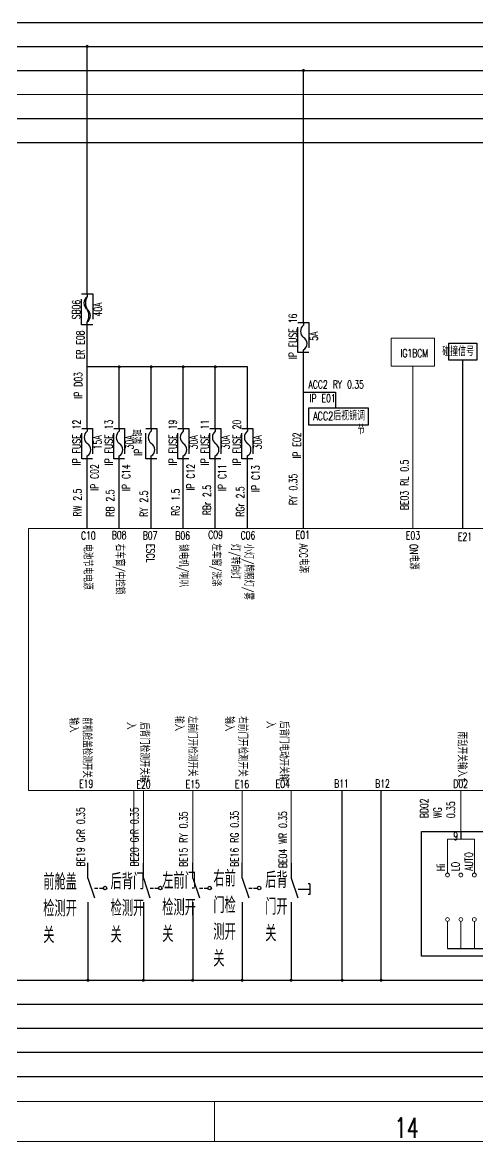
# Model space of a CAD drawing. Header units: millimetres. Extents: x 944 to 3046, y -306 to 288.
# Drawn here: x 2197.6 to 2311.3, y -305.6 to -26 of the extents above; entities that cross this region are included whole.
import ezdxf
from ezdxf.enums import TextEntityAlignment as Align

# ---------------------------------------------------------------- set-up
doc = ezdxf.new("R2010")
doc.units = ezdxf.units.MM
for name, pattern in [('CENTER', [50.8, 31.75, -6.35, 6.35, -6.35]), ('DASHED', [19.05, 12.7, -6.35]), ('DASHED2', [0.375, 0.25, -0.125]), ('HIDDEN', [9.525, 6.35, -3.175])]:
    doc.linetypes.add(name, pattern=pattern)
for name, color, linetype, lineweight in [('0Filament', 7, 'Continuous', 20), ('IG电', 30, 'Continuous', 20), ('细实线', 7, 'Continuous', 15)]:
    doc.layers.add(name, color=color, linetype=linetype, lineweight=lineweight)
for name, color, linetype in [('1CENTER', 1, 'CENTER'), ('310V高压电源', 221, 'Continuous'), ('3DASHED', 3, 'DASHED'), ('ACC电源', 20, 'Continuous'), ('other layer', 7, 'Continuous'), ('低速CAN低', 21, 'Continuous'), ('地线', 2, 'Continuous'), ('文字层', 7, 'Continuous'), ('电器件', 4, 'Continuous'), ('电池电', 10, 'Continuous')]:
    doc.layers.add(name, color=color, linetype=linetype)
doc.layers.add('低速CAN高', color=7, linetype='Continuous', true_color=0x9c6471)
doc.layers.add('背光电源', color=5, linetype='Continuous', plot=False)
doc.layers.add('高速CAN高', color=23, linetype='Continuous', plot=False)
doc.layers.add('高速CAN低', color=7, linetype='Continuous', true_color=0xffa500, plot=False)
doc.styles.add('HZ', font='txt.shx', dxfattribs={"width": 0.7, "height": 2})
doc.styles.add('HZ-3.0', font='txt.shx', dxfattribs={"width": 0.7, "height": 3.5, "bigfont": 'hztxt.shx'})
doc.styles.add('hztxt', font='txt.shx', dxfattribs={"width": 0.7, "bigfont": 'hztxt.shx'})
doc.styles.add('数字 txt 3.5', font='txt.shx', dxfattribs={"width": 0.7, "height": 2, "bigfont": '@~!hztxt.shx'})

# ---------------------------------------------------------------- blocks, each defined once
blk = doc.blocks.new('FUSE')
at = {"layer": 'other layer', "color": 1}
for p, q in [((0, 7.53), (0, 6.85)), ((0, 0), (0, 0.68))]:
    blk.add_line(p, q, dxfattribs=at)
at = {"layer": 'other layer', "color": 1, "linetype": 'HIDDEN'}
blk.add_lwpolyline([(-1.36, 7.53), (1.36, 7.53), (1.36, 0), (-1.36, 0)], close=True, dxfattribs=at)
at = {"layer": 'other layer', "color": 1}
for centre, radius, start, end in [((1.24, 5.31), 1.98, 128.8945, 231.1055), ((-0.84, 2.22), 1.75, 298.4847, 61.5153)]:
    blk.add_arc(centre, radius, start, end, dxfattribs=at)
at = {"layer": 'other layer', "linetype": 'DASHED2', "style": 'HZ', "width": 0.7}
for tag, p in [('FUSE', (-1.64, 4.03)), ('电流', (3.57, 4.06))]:
    blk.add_attdef(tag, text='', height=2, rotation=90, dxfattribs=at).set_placement(p, align=Align.CENTER)
blk = doc.blocks.new('5')
at = {"layer": '电器件', "color": 140}
for p, q in [((2395.71, -399.24), (2395.71, -391.62)), ((2395.71, -399.24), (2399.02, -409.04)), ((2399.06, -404.14), (2400.71, -404.14)), ((2401.42, -404.14), (2403.34, -404.14)), ((2395.71, -411.24), (2395.71, -426.27))]:
    blk.add_line(p, q, dxfattribs=at)
blk.add_circle((2404.22, -404.14), 0.875, dxfattribs=at)
blk = doc.blocks.new('kaiguan')
at = {"layer": '电器件', "color": 140}
for p, q in [((3453.71, -1023.38), (3453.71, -1027.19)), ((3453.71, -1027.19), (3455.36, -1032.08)), ((3458.41, -1028.62), (3457.96, -1028.62)), ((3458.41, -1028.62), (3458.41, -1031.21)), ((3455.51, -1029.91), (3458.41, -1029.91)), ((3458.41, -1031.21), (3457.96, -1031.21)), ((3453.71, -1033.19), (3453.71, -1040.7))]:
    blk.add_line(p, q, dxfattribs=at)
blk = doc.blocks.new('FUSE JCASE')
at = {"layer": 'other layer', "color": 1}
for p, q in [((0, 9.59), (0, 8.89)), ((0, 1.87), (0, 2.57))]:
    blk.add_line(p, q, dxfattribs=at)
at = {"layer": 'other layer', "color": 1, "linetype": 'HIDDEN'}
blk.add_lwpolyline([(-1.4, 9.59), (1.4, 9.59), (1.4, 1.87), (-1.4, 1.87)], close=True, dxfattribs=at)
at = {"layer": 'other layer', "color": 1}
for centre, radius, start, end in [((1.14, 7.31), 1.95, 125.769, 234.231), ((2.81, 7.31), 3.22, 150.5663, 209.4337), ((-1.13, 4.15), 1.94, 305.5187, 54.4813), ((-2.8, 4.15), 3.22, 330.5787, 29.4705)]:
    blk.add_arc(centre, radius, start, end, dxfattribs=at)
at = {"layer": 'other layer', "linetype": 'DASHED2', "style": 'HZ', "width": 0.7}
for tag, p in [('FUSE', (-1.73, 5.66)), ('10A', (3.68, 5.68))]:
    blk.add_attdef(tag, text='', height=2, rotation=90, dxfattribs=at).set_placement(p, align=Align.CENTER)

msp = doc.modelspace()

# ---------------------------------------------------------------- hatches: boundary and pattern name
at = {"layer": '0Filament', "ltscale": 0.1}
for points in [[(2213.42, -31.99, 1), (2214.22, -31.99, 1)], [(2267.43, -37.99, 1), (2268.23, -37.99, 1)], [(2221.42, -112.05, 1), (2222.22, -112.05, 1)], [(2229.42, -112.05, 1), (2230.22, -112.05, 1)], [(2237.42, -112.05, 1), (2238.22, -112.05, 1)], [(2245.42, -112.05, 1), (2246.22, -112.05, 1)], [(2213.62, -265.31, 1), (2214.42, -265.31, 1)], [(2227.45, -265.31, 1), (2228.24, -265.31, 1)], [(2239.77, -265.31, 1), (2240.57, -265.31, 1)], [(2252.13, -265.31, 1), (2252.93, -265.31, 1)], [(2264.35, -265.31, 1), (2265.14, -265.31, 1)], [(2277.1, -265.31, 1), (2277.89, -265.31, 1)], [(2286.82, -265.31, 1), (2287.61, -265.31, 1)]]:
    msp.add_hatch(color=0, dxfattribs=at).paths.add_polyline_path(points)

# ---------------------------------------------------------------- linework, layer by layer
at = {"color": 1}
for p, q in [((2213.82, -93.8), (2213.82, -31.99)), ((2213.82, -127.46), (2213.82, -101.33)), ((2221.82, -112.05), (2213.82, -112.05)), ((2221.82, -127.46), (2221.82, -112.05)), ((2229.82, -112.05), (2221.82, -112.05)), ((2229.82, -127.46), (2229.82, -112.05)), ((2237.82, -112.05), (2229.82, -112.05)), ((2237.82, -127.46), (2237.82, -112.05)), ((2245.82, -112.05), (2237.82, -112.05)), ((2245.82, -127.46), (2245.82, -112.05)), ((2253.82, -112.05), (2245.82, -112.05)), ((2253.82, -127.46), (2253.82, -112.05)), ((2213.82, -152.47), (2213.82, -134.99)), ((2221.82, -152.47), (2221.82, -134.99)), ((2229.82, -152.47), (2229.82, -134.99)), ((2237.82, -152.47), (2237.82, -134.99)), ((2245.82, -152.47), (2245.82, -134.99)), ((2253.82, -152.47), (2253.82, -134.99))]:
    msp.add_line(p, q, dxfattribs=at)
msp.add_line((2307.62, -152.47), (2307.62, -110.42))
at = {"color": 2}
for p, q in [((2214.02, -253.33), (2214.02, -265.31)), ((2227.85, -253.33), (2227.85, -265.31)), ((2240.17, -253.33), (2240.17, -265.31)), ((2252.53, -253.33), (2252.53, -265.31)), ((2264.75, -253.33), (2264.75, -265.31))]:
    msp.add_line(p, q, dxfattribs=at)
msp.add_lwpolyline([(2304.11, -106.16), (2311.13, -106.16), (2311.13, -110.42), (2304.11, -110.42)], close=True)
at = {"layer": '0Filament', "color": 2}
msp.add_line((953.61, -295.62), (3035.61, -295.62), dxfattribs=at)
at = {"layer": '0Filament'}
for p, q in [((2245.61, -295.62), (2245.61, -305.62)), ((2245.61, -305.62), (2245.61, -295.62))]:
    msp.add_line(p, q, dxfattribs=at)
at = {"layer": '0Filament', "color": 7}
msp.add_line((3045.61, -305.62), (943.61, -305.62), dxfattribs=at)
at = {"layer": '1CENTER', "color": 0, "lineweight": 0}
msp.add_line((2307.14, -228.15), (2307.14, -217.87), dxfattribs=at)
at = {"layer": '310V高压电源'}
msp.add_line((1026.59, -25.99), (3003.68, -25.99), dxfattribs=at)
at = {"layer": 'ACC电源'}
for p, q in [((1026.59, -37.99), (3003.68, -37.99)), ((2267.83, -100.94), (2267.83, -37.99)), ((2267.83, -152.47), (2267.83, -108.47)), ((2267.83, -118.38), (2275.87, -118.38)), ((2275.87, -118.38), (2275.87, -122.33))]:
    msp.add_line(p, q, dxfattribs=at)
msp.add_lwpolyline([(2269.15, -122.33), (2283.97, -122.33), (2283.97, -126.59), (2269.15, -126.59)], close=True, dxfattribs=at)
at = {"layer": 'IG电'}
for p, q in [((1026.59, -43.99), (3003.68, -43.99)), ((2295.18, -152.47), (2295.18, -111.86))]:
    msp.add_line(p, q, dxfattribs=at)
msp.add_lwpolyline([(2289.77, -104.86), (2300.6, -104.86), (2300.6, -111.86), (2289.77, -111.86)], close=True, dxfattribs=at)
at = {"layer": '低速CAN低'}
msp.add_line((1015.7, -289.31), (2840.07, -289.31), dxfattribs=at)
at = {"layer": '低速CAN高'}
msp.add_line((1015.7, -283.31), (2840.07, -283.31), dxfattribs=at)
at = {"layer": '地线'}
for p, q in [((1026.59, -55.99), (3003.68, -55.99)), ((2277.5, -265.31), (2277.5, -217.87)), ((2287.22, -265.31), (2287.22, -217.87)), ((1015.7, -265.31), (2840.07, -265.31))]:
    msp.add_line(p, q, dxfattribs=at)
at = {"layer": '电器件', "color": 140}
for p, q in [((2307.14, -228.15), (2307.14, -230.06)), ((2303.79, -257.4), (2368.84, -257.4))]:
    msp.add_line(p, q, dxfattribs=at)
at = {"layer": '电器件', "color": 140, "lineweight": 0}
for p, q in [((2303.79, -238.54), (2303.79, -230.06)), ((2310.51, -230.06), (2303.79, -230.06)), ((2310.51, -238.54), (2310.51, -230.06)), ((2303.79, -257.4), (2303.79, -250.62)), ((2307.15, -257.4), (2307.15, -250.62)), ((2310.51, -257.4), (2310.51, -250.62))]:
    msp.add_line(p, q, dxfattribs=at)
at = {"layer": '电器件', "color": 140}
msp.add_lwpolyline([(2297.33, -228.15), (2377.78, -228.15), (2377.78, -259.25), (2297.33, -259.25)], close=True, dxfattribs=at)
at = {"layer": '电器件', "color": 140, "lineweight": 0}
for centre in [(2303.79, -239.02), (2307.15, -239.02), (2310.51, -239.02), (2303.79, -250.14), (2307.15, -250.14), (2310.51, -250.14)]:
    msp.add_circle(centre, 0.48, dxfattribs=at)
at = {"layer": '电池电'}
msp.add_line((1026.59, -31.99), (3003.68, -31.99), dxfattribs=at)
at = {"layer": '细实线'}
for p, q in [((2225.48, -236), (2225.48, -217.87)), ((2227.85, -236), (2227.85, -217.87)), ((2240.17, -236), (2240.17, -217.87)), ((2252.53, -236), (2252.53, -217.87)), ((2264.75, -236), (2264.75, -217.87))]:
    msp.add_line(p, q, dxfattribs=at)
msp.add_lwpolyline([(2199.13, -152.47), (2837.81, -152.47), (2837.81, -217.87), (2199.13, -217.87)], close=True, dxfattribs=at)
at = {"layer": '背光电源'}
msp.add_line((1026.59, -49.99), (3003.68, -49.99), dxfattribs=at)
at = {"layer": '高速CAN低'}
msp.add_line((1015.7, -277.31), (2840.07, -277.31), dxfattribs=at)
at = {"layer": '高速CAN高'}
msp.add_line((1015.7, -271.31), (2840.07, -271.31), dxfattribs=at)

# ---------------------------------------------------------------- block references
at = {"layer": '1CENTER', "color": 1}
msp.add_blockref('FUSE JCASE', (2213.82, -103.4), dxfattribs=at).add_auto_attribs({'FUSE': 'SB06', '10A': '40A'})
ref = msp.add_blockref('FUSE', (2267.83, -108.47), dxfattribs=at)
ref.add_attrib('10A', '5A', dxfattribs={"layer": 'other layer', "linetype": 'DASHED2', "height": 2, "rotation": 90, "style": 'HZ', "width": 0.7}).set_placement((2271.39, -104.41), align=Align.CENTER)
ref.add_attrib('FUSE', 'IP FUSE 16', dxfattribs={"layer": 'other layer', "linetype": 'DASHED2', "height": 2, "rotation": 90, "style": 'HZ', "width": 0.7}).set_placement((2266.19, -104.45), align=Align.CENTER)
ref = msp.add_blockref('FUSE', (2213.82, -134.99), dxfattribs=at)
ref.add_attrib('10A', '15A', dxfattribs={"layer": 'other layer', "linetype": 'DASHED2', "height": 2, "rotation": 90, "style": 'HZ', "width": 0.7}).set_placement((2217.39, -130.92), align=Align.CENTER)
ref.add_attrib('FUSE', 'IP FUSE 12', dxfattribs={"layer": 'other layer', "linetype": 'DASHED2', "height": 2, "rotation": 90, "style": 'HZ', "width": 0.7}).set_placement((2212.19, -130.96), align=Align.CENTER)
ref = msp.add_blockref('FUSE', (2221.82, -134.99), dxfattribs=at)
ref.add_attrib('10A', '30A', dxfattribs={"layer": 'other layer', "linetype": 'DASHED2', "height": 2, "rotation": 90, "style": 'HZ', "width": 0.7}).set_placement((2225.39, -130.92), align=Align.CENTER)
ref.add_attrib('FUSE', 'IP FUSE 13', dxfattribs={"layer": 'other layer', "linetype": 'DASHED2', "height": 2, "rotation": 90, "style": 'HZ', "width": 0.7}).set_placement((2220.19, -130.96), align=Align.CENTER)
ref = msp.add_blockref('FUSE', (2237.82, -134.99), dxfattribs=at)
ref.add_attrib('10A', '30A', dxfattribs={"layer": 'other layer', "linetype": 'DASHED2', "height": 2, "rotation": 90, "style": 'HZ', "width": 0.7}).set_placement((2241.39, -130.92), align=Align.CENTER)
ref.add_attrib('FUSE', 'IP FUSE 19', dxfattribs={"layer": 'other layer', "linetype": 'DASHED2', "height": 2, "rotation": 90, "style": 'HZ', "width": 0.7}).set_placement((2236.19, -130.96), align=Align.CENTER)
ref = msp.add_blockref('FUSE', (2245.82, -134.99), dxfattribs=at)
ref.add_attrib('10A', '30A', dxfattribs={"layer": 'other layer', "linetype": 'DASHED2', "height": 2, "rotation": 90, "style": 'HZ', "width": 0.7}).set_placement((2249.39, -130.92), align=Align.CENTER)
ref.add_attrib('FUSE', 'IP FUSE 11', dxfattribs={"layer": 'other layer', "linetype": 'DASHED2', "height": 2, "rotation": 90, "style": 'HZ', "width": 0.7}).set_placement((2244.19, -130.96), align=Align.CENTER)
ref = msp.add_blockref('FUSE', (2253.82, -134.99), dxfattribs=at)
ref.add_attrib('10A', '30A', dxfattribs={"layer": 'other layer', "linetype": 'DASHED2', "height": 2, "rotation": 90, "style": 'HZ', "width": 0.7}).set_placement((2257.39, -130.92), align=Align.CENTER)
ref.add_attrib('FUSE', 'IP FUSE 20', dxfattribs={"layer": 'other layer', "linetype": 'DASHED2', "height": 2, "rotation": 90, "style": 'HZ', "width": 0.7}).set_placement((2252.19, -130.96), align=Align.CENTER)
ref = msp.add_blockref('FUSE', (2229.82, -134.99), dxfattribs=at)
ref.add_attrib('FUSE', 'IP 预留', dxfattribs={"layer": 'other layer', "linetype": 'DASHED2', "height": 2, "rotation": 90, "style": '数字 txt 3.5', "width": 0.7}).set_placement((2228.19, -130.96), align=Align.BOTTOM_CENTER)
at = {"layer": '电器件', "xscale": 0.5, "yscale": 0.5, "zscale": 0.5}
for p in [(1016.16, -40.19), (1029.99, -40.19), (1042.32, -40.19), (1054.67, -40.19)]:
    msp.add_blockref('5', p, dxfattribs=at)
at = {"layer": '电器件'}
msp.add_blockref('kaiguan', (-1188.96, 787.37), dxfattribs=at)

# ---------------------------------------------------------------- texts
at = {"ltscale": 2, "insert": (2310.43, -107.21), "char_height": 2.1, "width": 12.6965, "attachment_point": 3, "style": 'hztxt'}
msp.add_mtext('碰撞信号', dxfattribs=at)
at = {"layer": '0Filament', "style": 'HZ', "width": 0.7}
msp.add_text('14', height=5, dxfattribs=at).set_placement((2290.6, -304.64))
at = {"layer": '3DASHED', "char_height": 2, "attachment_point": 1, "rotation": 90, "style": 'HZ-3.0'}
for s, insert in [('ER E08 ', (2211.12, -110.16)), ('IP D03 ', (2210.61, -120)), ('IP E02', (2265.2, -134.97)), ('IP C02 ', (2214.67, -143.03)), ('IP C14 ', (2222.55, -143.07)), ('IP C12 ', (2238.66, -142.96)), ('IP C11 ', (2246.51, -143.07)), ('IP C13 ', (2254.89, -143.31)), ('BE03 RL 0.5', (2292.05, -147.82)), (' RY 0.35', (2264.26, -147.81)), (' RBr 2.5', (2242.74, -150.37)), (' RGr 2.5', (2251.06, -150.72)), (' RW 2.5', (2210.39, -150.67)), (' RB 2.5', (2218.54, -150.72)), (' RY 2.5', (2226.93, -150.79)), (' RG 1.5', (2234.91, -150.51)), ('BE19 GrR 0.35', (2211.21, -236.9)), ('BE20 GrR 0.35', (2224.62, -236.9)), ('BE15 RY 0.35', (2236.85, -236.99)), ('BE16 RG 0.35', (2249.64, -236.99)), ('BE04 WR 0.35', (2261.69, -237.27))]:
    msp.add_mtext(s, dxfattribs=dict(at, insert=insert))
at = {"layer": '3DASHED', "char_height": 2, "attachment_point": 1, "style": 'HZ-3.0'}
for s, insert in [('ACC2 RY 0.35', (2269.09, -115.46)), ('IP E01', (2269.37, -118.91))]:
    msp.add_mtext(s, dxfattribs=dict(at, insert=insert))
at = {"layer": '3DASHED', "insert": (2296.99, -224.81), "char_height": 2, "width": 3.8811, "attachment_point": 1, "rotation": 90, "style": 'HZ-3.0'}
msp.add_mtext('BD02 WG 0.35', dxfattribs=at)
at = {"layer": 'ACC电源', "ltscale": 2, "insert": (2283.22, -123.29), "char_height": 2.1, "width": 13.7369, "attachment_point": 3, "style": 'hztxt'}
msp.add_mtext('ACC2后视镜调节', dxfattribs=at)
at = {"layer": 'IG电', "insert": (2292.05, -107.63), "char_height": 2, "attachment_point": 1, "style": '数字 txt 3.5'}
msp.add_mtext('IG1BCM', dxfattribs=at)
at = {"layer": '文字层', "char_height": 2, "width": 15.56, "attachment_point": 1, "style": 'HZ-3.0'}
for s, insert in [('C10', (2212.28, -153.22)), ('B08', (2219.97, -153.08)), ('B07', (2227.7, -153.17)), ('B06', (2235.84, -153.21)), ('C09', (2244.05, -153.01)), ('C06', (2252.14, -153.15)), ('E01', (2265.89, -153.05)), ('E03', (2293.42, -153.16)), ('E19', (2211.8, -215.19)), ('E16', (2250.73, -215.3)), ('E04', (2260.9, -215.25)), ('B11', (2275.48, -215.17)), ('B12', (2285.73, -215.17)), ('D02', (2305.27, -215.24)), ('E20', (2226.11, -215.4)), ('E15', (2238.42, -215.34))]:
    msp.add_mtext(s, dxfattribs=dict(at, insert=insert))
at = {"layer": '文字层', "char_height": 2, "width": 15.56, "attachment_point": 1, "rotation": 270, "style": 'HZ-3.0'}
for s, insert in [('电池节电电源', (2214.92, -156.36)), ('右车窗/中控锁', (2222.92, -156.23)), ('ESCL', (2230.66, -156.31)), ('锁电机/喇叭', (2238.79, -156.35)), ('左车窗/洗涤', (2247, -156.16)), ('小灯/牌照灯/雾灯/转向灯', (2255.09, -156.3)), ('ACC电源', (2268.85, -156.19)), ('ON电源', (2296.38, -156.31)), ('前机舱盖检测开关输入', (2214.72, -199.65)), ('后背门检测开关输入', (2229.05, -200.79)), ('左前门开检测开关输入', (2241.07, -199.28)), ('右前门开检测开关输入', (2253.59, -199.34)), ('后背门电动开关输入', (2263.89, -200.5)), ('雨刮开关输入1', (2308.37, -203.19))]:
    msp.add_mtext(s, dxfattribs=dict(at, insert=insert))
at = {"layer": '电器件', "color": 140, "lineweight": 0, "style": 'hztxt', "width": 0.7}
for s, p in [('AUTO', (2310.14, -237.98)), ('Hi', (2303.15, -238.06)), ('LO', (2306.78, -238.08))]:
    msp.add_text(s, height=2, rotation=90, dxfattribs=at).set_placement(p)
at = {"layer": '电器件', "color": 140, "linetype": 'ByBlock', "insert": (2306.47, -228.28), "char_height": 2, "width": 0.2669, "attachment_point": 3, "style": 'HZ-3.0'}
msp.add_mtext('9', dxfattribs=at)
at = {"layer": '电器件', "char_height": 4, "attachment_point": 1, "style": 'HZ-3.0'}
for s, insert, width in [('右前门检测开关', (2245.33, -237.88), 8.3062), ('前舱盖检测开关', (2202.85, -238.7), 9.2236), ('后背门检测开关', (2219.67, -238.6), 9.1205), ('左前门检测开关', (2232.56, -238.44), 8.9315), ('后背门开关', (2258.29, -238.25), 7.7139)]:
    msp.add_mtext(s, dxfattribs=dict(at, insert=insert, width=width))
at = {"layer": '细实线', "insert": (2306.42, -153.49), "char_height": 2, "attachment_point": 1, "style": 'HZ-3.0'}
msp.add_mtext('E21', dxfattribs=at)

doc.saveas('drawing.dxf')
